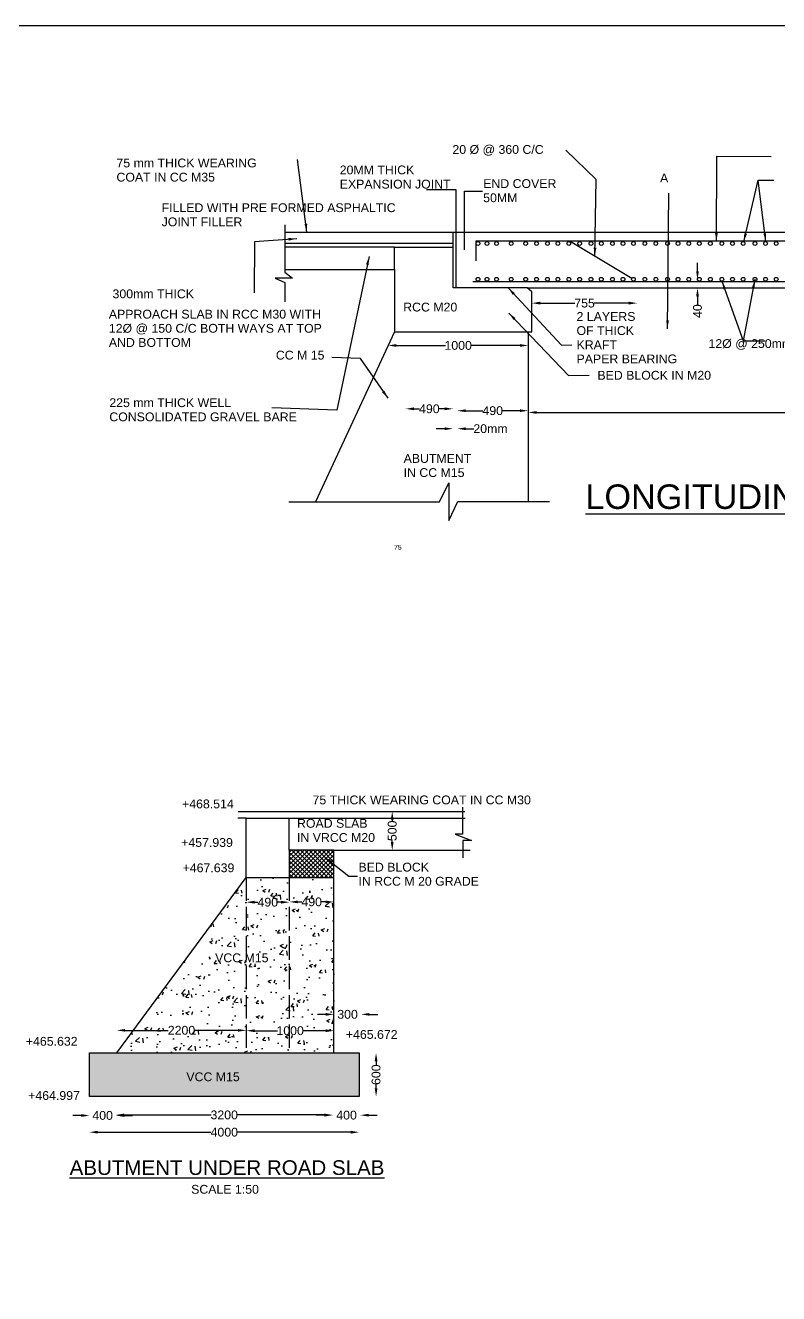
# Model space of a CAD drawing. Header units: millimetres. Extents: x 1695847 to 1734077, y 45592544 to 45618440.
# Drawn here: x 1705168 to 1712857, y 45605492 to 45618440 of the extents above; entities that cross this region are included whole.
import ezdxf

# ---------------------------------------------------------------- set-up
doc = ezdxf.new("R2010")
doc.units = ezdxf.units.MM
doc.header["$MEASUREMENT"] = 0
doc.linetypes.add('ACAD_ISO02W100', pattern=[15, 12, -3])
for name, color, linetype in [('DIMENSIONS', 7, 'Continuous'), ('DRAWING', 2, 'Continuous'), ('TEXT', 7, 'Continuous')]:
    doc.layers.add(name, color=color, linetype=linetype)
doc.styles.get("Standard").update_dxf_attribs({"font": 'arial.ttf', "height": 90})
doc.dimstyles.get("Standard").update_dxf_attribs({"dimtxt": 100, "dimasz": 85, "dimexe": 0.18, "dimexo": 0.0625, "dimgap": 0.09, "dimtad": 0, "dimdec": 0, "dimzin": 0, "dimdsep": 46, "dimtxsty": 'Standard', "dimcen": 0.09, "dimse1": 1, "dimse2": 1, "dimadec": 0, "dimazin": 0, "dimtfac": 1, "dimtdec": 0, "dimtofl": 0, "dimtmove": 0, "dimatfit": 3, "dimfxl": 0, "dimtolj": 1, "dimtzin": 0, "dimarcsym": 0})
pattern_1 = [(50, (0, 0), (358.6300913, -31.3760675), [37.5, -412.5]), (355, (0, 0), (-69.3756668, 376.0960669), [30, -330]), (100.4514, (29.9, -2.6), (289.2546909, 344.719771), [31.870095, -350.571056]), (46.1842, (0, 100), (533.6205243, -82.759507), [56.25, -618.75]), (96.6356, (44.47, 93.1), (467.331353, 487.0589355), [47.805144, -525.8565]), (351.1842, (0, 100), (467.3309726, 487.0593005), [45, -495]), (21, (50, 75), (298.453526, -201.3094453), [37.5, -412.5]), (326, (50, 75), (121.657666, 362.5750225), [30, -330]), (71.4514, (74.87, 58.22), (420.1113143, 161.2652484), [31.870095, -350.571056]), (37.5, (0, 0), (6.07992766, 166.4469269), [0, -326, 0, -335, 0, -331.25]), (7.5, (0, 0), (131.5347687, 197.20585594), [0, -191, 0, -318.5, 0, -126.25]), (327.5, (-111.5, 0), (266.9112181, -11.27743587), [0, -125, 0, -390, 0, -517.5]), (317.5, (-161.5, 0), (291.5930847, 50.0524912), [0, -162.5, 0, -259, 0, -367.5])]

# ---------------------------------------------------------------- blocks, each defined once
blk = doc.blocks.new('*D71')
at = {"layer": 'Defpoints', "color": 0, "transparency": 16777216}
for p in [(1705823, 45607504), (1708574, 45607504), (1708574, 45607140)]:
    blk.add_point(p, dxfattribs=at)
at = {"layer": 'DIMENSIONS', "color": 0, "lineweight": -2, "transparency": 16777216}
for p, q in [((1705908, 45607140), (1707063, 45607140)), ((1708489, 45607140), (1707335, 45607140))]:
    blk.add_line(p, q, dxfattribs=at)
at = {"layer": 'DIMENSIONS', "color": 0, "transparency": 16777216}
for points in [[(1705908, 45607155), (1705908, 45607126), (1705823, 45607140)], [(1708489, 45607155), (1708489, 45607126), (1708574, 45607140)]]:
    blk.add_solid(points, dxfattribs=at)
at = {"layer": 'DIMENSIONS', "color": 0, "transparency": 16777216, "insert": (1707199, 45607140), "char_height": 90, "attachment_point": 5}
blk.add_mtext('\\A1;4000', dxfattribs=at)
blk = doc.blocks.new('*D72')
at = {"layer": 'Defpoints', "color": 0, "transparency": 16777216}
for p in [(1705823, 45607504), (1706092, 45607504), (1705823, 45607311)]:
    blk.add_point(p, dxfattribs=at)
at = {"layer": 'DIMENSIONS', "color": 0, "lineweight": -2, "transparency": 16777216}
for p, q in [((1705738, 45607311), (1705653, 45607311)), ((1706177, 45607311), (1706262, 45607311))]:
    blk.add_line(p, q, dxfattribs=at)
at = {"layer": 'DIMENSIONS', "color": 0, "transparency": 16777216}
for points in [[(1705738, 45607325), (1705738, 45607296), (1705823, 45607311)], [(1706177, 45607325), (1706177, 45607296), (1706092, 45607311)]]:
    blk.add_solid(points, dxfattribs=at)
at = {"layer": 'DIMENSIONS', "color": 0, "transparency": 16777216, "insert": (1705957, 45607311), "char_height": 90, "attachment_point": 5}
blk.add_mtext('\\A1;400', dxfattribs=at)
blk = doc.blocks.new('*D73')
at = {"layer": 'Defpoints', "color": 0, "transparency": 16777216}
for p in [(1708305, 45607316), (1708305, 45607316), (1706092, 45607311)]:
    blk.add_point(p, dxfattribs=at)
at = {"layer": 'DIMENSIONS', "color": 0, "lineweight": -2, "transparency": 16777216}
for p, q in [((1706177, 45607316), (1707064, 45607316)), ((1708220, 45607316), (1707332, 45607316))]:
    blk.add_line(p, q, dxfattribs=at)
at = {"layer": 'DIMENSIONS', "color": 0, "transparency": 16777216}
for points in [[(1706177, 45607330), (1706177, 45607302), (1706092, 45607316)], [(1708220, 45607330), (1708220, 45607302), (1708305, 45607316)]]:
    blk.add_solid(points, dxfattribs=at)
at = {"layer": 'DIMENSIONS', "color": 0, "transparency": 16777216, "insert": (1707198, 45607316), "char_height": 90, "attachment_point": 5}
blk.add_mtext('\\A1;3200', dxfattribs=at)
blk = doc.blocks.new('*D74')
at = {"layer": 'Defpoints', "color": 0, "transparency": 16777216}
for p in [(1708305, 45607316), (1708588, 45607320), (1708588, 45607314)]:
    blk.add_point(p, dxfattribs=at)
at = {"layer": 'DIMENSIONS', "color": 0, "lineweight": -2, "transparency": 16777216}
for p, q in [((1708220, 45607314), (1708135, 45607314)), ((1708673, 45607314), (1708758, 45607314))]:
    blk.add_line(p, q, dxfattribs=at)
at = {"layer": 'DIMENSIONS', "color": 0, "transparency": 16777216}
for points in [[(1708220, 45607328), (1708220, 45607300), (1708305, 45607314)], [(1708673, 45607328), (1708673, 45607300), (1708588, 45607314)]]:
    blk.add_solid(points, dxfattribs=at)
at = {"layer": 'DIMENSIONS', "color": 0, "transparency": 16777216, "insert": (1708447, 45607314), "char_height": 90, "attachment_point": 5}
blk.add_mtext('\\A1;400', dxfattribs=at)
blk = doc.blocks.new('*D75')
at = {"layer": 'Defpoints', "color": 0, "transparency": 16777216}
for p in [(1708574, 45607950), (1708748, 45607950), (1708574, 45607504)]:
    blk.add_point(p, dxfattribs=at)
at = {"layer": 'DIMENSIONS', "color": 0, "lineweight": -2, "transparency": 16777216}
for p, q in [((1708748, 45607865), (1708748, 45607826)), ((1708748, 45607589), (1708748, 45607627))]:
    blk.add_line(p, q, dxfattribs=at)
at = {"layer": 'DIMENSIONS', "color": 0, "transparency": 16777216}
for points in [[(1708734, 45607865), (1708762, 45607865), (1708748, 45607950)], [(1708734, 45607589), (1708762, 45607589), (1708748, 45607504)]]:
    blk.add_solid(points, dxfattribs=at)
at = {"layer": 'DIMENSIONS', "color": 0, "transparency": 16777216, "insert": (1708748, 45607727), "char_height": 90, "attachment_point": 5, "rotation": 90}
blk.add_mtext('\\A1;600', dxfattribs=at)
blk = doc.blocks.new('*D76')
at = {"layer": 'Defpoints', "color": 0, "transparency": 16777216}
for p in [(1708319, 45608287), (1708596, 45608343), (1708596, 45608284)]:
    blk.add_point(p, dxfattribs=at)
at = {"layer": 'DIMENSIONS', "color": 0, "lineweight": -2, "transparency": 16777216}
for p, q in [((1708234, 45608343), (1708149, 45608343)), ((1708681, 45608343), (1708766, 45608343))]:
    blk.add_line(p, q, dxfattribs=at)
at = {"layer": 'DIMENSIONS', "color": 0, "transparency": 16777216}
for points in [[(1708234, 45608357), (1708234, 45608329), (1708319, 45608343)], [(1708681, 45608357), (1708681, 45608329), (1708596, 45608343)]]:
    blk.add_solid(points, dxfattribs=at)
at = {"layer": 'DIMENSIONS', "color": 0, "transparency": 16777216, "insert": (1708457, 45608343), "char_height": 90, "attachment_point": 5}
blk.add_mtext('\\A1;300', dxfattribs=at)
blk = doc.blocks.new('*D77')
at = {"layer": 'Defpoints', "color": 0, "transparency": 16777216}
for p in [(1706102, 45608180), (1706102, 45607950), (1707423, 45607950)]:
    blk.add_point(p, dxfattribs=at)
at = {"layer": 'DIMENSIONS', "color": 0, "lineweight": -2, "transparency": 16777216}
for p, q in [((1706187, 45608180), (1706627, 45608180)), ((1707338, 45608180), (1706897, 45608180))]:
    blk.add_line(p, q, dxfattribs=at)
at = {"layer": 'DIMENSIONS', "color": 0, "transparency": 16777216}
for points in [[(1706187, 45608194), (1706187, 45608166), (1706102, 45608180)], [(1707338, 45608194), (1707338, 45608166), (1707423, 45608180)]]:
    blk.add_solid(points, dxfattribs=at)
at = {"layer": 'DIMENSIONS', "color": 0, "transparency": 16777216, "insert": (1706762, 45608180), "char_height": 90, "attachment_point": 5}
blk.add_mtext('\\A1;2200', dxfattribs=at)
blk = doc.blocks.new('*D78')
at = {"layer": 'Defpoints', "color": 0, "transparency": 16777216}
for p in [(1707423, 45608100), (1708319, 45608176), (1708319, 45608100)]:
    blk.add_point(p, dxfattribs=at)
at = {"layer": 'DIMENSIONS', "color": 0, "lineweight": -2, "transparency": 16777216}
for p, q in [((1707508, 45608176), (1707741, 45608176)), ((1708234, 45608176), (1708001, 45608176))]:
    blk.add_line(p, q, dxfattribs=at)
at = {"layer": 'DIMENSIONS', "color": 0, "transparency": 16777216}
for points in [[(1707508, 45608190), (1707508, 45608162), (1707423, 45608176)], [(1708234, 45608190), (1708234, 45608162), (1708319, 45608176)]]:
    blk.add_solid(points, dxfattribs=at)
at = {"layer": 'DIMENSIONS', "color": 0, "transparency": 16777216, "insert": (1707871, 45608176), "char_height": 90, "attachment_point": 5}
blk.add_mtext('\\A1;1000', dxfattribs=at)
blk = doc.blocks.new('*D79')
at = {"layer": 'Defpoints', "color": 0, "transparency": 16777216}
for p in [(1707863, 45609491), (1708319, 45609491), (1708319, 45609491)]:
    blk.add_point(p, dxfattribs=at)
at = {"layer": 'DIMENSIONS', "color": 0, "lineweight": -2, "transparency": 16777216}
for p, q in [((1707948, 45609491), (1707989, 45609491)), ((1708234, 45609491), (1708192, 45609491))]:
    blk.add_line(p, q, dxfattribs=at)
at = {"layer": 'DIMENSIONS', "color": 0, "transparency": 16777216}
for points in [[(1707948, 45609505), (1707948, 45609477), (1707863, 45609491)], [(1708234, 45609505), (1708234, 45609477), (1708319, 45609491)]]:
    blk.add_solid(points, dxfattribs=at)
at = {"layer": 'DIMENSIONS', "color": 0, "transparency": 16777216, "insert": (1708091, 45609491), "char_height": 90, "attachment_point": 5}
blk.add_mtext('\\A1;490', dxfattribs=at)
blk = doc.blocks.new('*D80')
at = {"layer": 'Defpoints', "color": 0, "transparency": 16777216}
for p in [(1707423, 45609491), (1707423, 45609488), (1707863, 45609491)]:
    blk.add_point(p, dxfattribs=at)
at = {"layer": 'DIMENSIONS', "color": 0, "lineweight": -2, "transparency": 16777216}
for p, q in [((1707508, 45609488), (1707542, 45609488)), ((1707778, 45609488), (1707744, 45609488))]:
    blk.add_line(p, q, dxfattribs=at)
at = {"layer": 'DIMENSIONS', "color": 0, "transparency": 16777216}
for points in [[(1707508, 45609503), (1707508, 45609474), (1707423, 45609488)], [(1707778, 45609503), (1707778, 45609474), (1707863, 45609488)]]:
    blk.add_solid(points, dxfattribs=at)
at = {"layer": 'DIMENSIONS', "color": 0, "transparency": 16777216, "insert": (1707643, 45609488), "char_height": 90, "attachment_point": 5}
blk.add_mtext('\\A1;490', dxfattribs=at)
blk = doc.blocks.new('*D81')
at = {"layer": 'Defpoints', "color": 0, "transparency": 16777216}
for p in [(1708913, 45610415), (1708913, 45610019), (1708913, 45610019)]:
    blk.add_point(p, dxfattribs=at)
at = {"layer": 'DIMENSIONS', "color": 0, "lineweight": -2, "transparency": 16777216}
for p, q in [((1708913, 45610330), (1708913, 45610317)), ((1708913, 45610104), (1708913, 45610118))]:
    blk.add_line(p, q, dxfattribs=at)
at = {"layer": 'DIMENSIONS', "color": 0, "transparency": 16777216}
for points in [[(1708898, 45610330), (1708927, 45610330), (1708913, 45610415)], [(1708898, 45610104), (1708927, 45610104), (1708913, 45610019)]]:
    blk.add_solid(points, dxfattribs=at)
at = {"layer": 'DIMENSIONS', "color": 0, "transparency": 16777216, "insert": (1708913, 45610217), "char_height": 90, "attachment_point": 5, "rotation": 90}
blk.add_mtext('\\A1;500', dxfattribs=at)
blk = doc.blocks.new('*D100')
at = {"layer": 'Defpoints', "color": 0, "transparency": 16777216}
for p in [(1709051, 45614525), (1709051, 45614480), (1709533, 45614480)]:
    blk.add_point(p, dxfattribs=at)
at = {"layer": 'DIMENSIONS', "color": 0, "lineweight": -2, "transparency": 16777216}
for p, q in [((1709136, 45614525), (1709191, 45614525)), ((1709448, 45614525), (1709393, 45614525))]:
    blk.add_line(p, q, dxfattribs=at)
at = {"layer": 'DIMENSIONS', "color": 0, "transparency": 16777216}
for points in [[(1709136, 45614540), (1709136, 45614511), (1709051, 45614525)], [(1709448, 45614540), (1709448, 45614511), (1709533, 45614525)]]:
    blk.add_solid(points, dxfattribs=at)
at = {"layer": 'DIMENSIONS', "color": 0, "transparency": 16777216, "insert": (1709292, 45614525), "char_height": 90, "attachment_point": 5}
blk.add_mtext('\\A1;490', dxfattribs=at)
blk = doc.blocks.new('*D101')
at = {"layer": 'Defpoints', "color": 0, "transparency": 16777216}
for p in [(1709533, 45614480), (1709577, 45614483), (1709577, 45614322)]:
    blk.add_point(p, dxfattribs=at)
at = {"layer": 'DIMENSIONS', "color": 0, "lineweight": -2, "transparency": 16777216}
for p, q in [((1709448, 45614322), (1709363, 45614322)), ((1709662, 45614322), (1709747, 45614322))]:
    blk.add_line(p, q, dxfattribs=at)
at = {"layer": 'DIMENSIONS', "color": 0, "transparency": 16777216}
for points in [[(1709448, 45614336), (1709448, 45614308), (1709533, 45614322)], [(1709662, 45614336), (1709662, 45614308), (1709577, 45614322)]]:
    blk.add_solid(points, dxfattribs=at)
at = {"layer": 'DIMENSIONS', "color": 0, "transparency": 16777216, "insert": (1709916, 45614322), "char_height": 90, "attachment_point": 5}
blk.add_mtext('\\A1;20mm', dxfattribs=at)
blk = doc.blocks.new('*D102')
at = {"layer": 'Defpoints', "color": 0, "transparency": 16777216}
for p in [(1709577, 45614483), (1710302, 45614506), (1710302, 45614483)]:
    blk.add_point(p, dxfattribs=at)
at = {"layer": 'DIMENSIONS', "color": 0, "lineweight": -2, "transparency": 16777216}
for p, q in [((1709662, 45614506), (1709838, 45614506)), ((1710217, 45614506), (1710040, 45614506))]:
    blk.add_line(p, q, dxfattribs=at)
at = {"layer": 'DIMENSIONS', "color": 0, "transparency": 16777216}
for points in [[(1709662, 45614520), (1709662, 45614492), (1709577, 45614506)], [(1710217, 45614520), (1710217, 45614492), (1710302, 45614506)]]:
    blk.add_solid(points, dxfattribs=at)
at = {"layer": 'DIMENSIONS', "color": 0, "transparency": 16777216, "insert": (1709939, 45614506), "char_height": 90, "attachment_point": 5}
blk.add_mtext('\\A1;490', dxfattribs=at)
blk = doc.blocks.new('*D103')
at = {"layer": 'Defpoints', "color": 0, "transparency": 16777216}
for p in [(1708870, 45615173), (1710302, 45615173), (1710302, 45615172)]:
    blk.add_point(p, dxfattribs=at)
at = {"layer": 'DIMENSIONS', "color": 0, "lineweight": -2, "transparency": 16777216}
for p, q in [((1708955, 45615172), (1709456, 45615172)), ((1710217, 45615172), (1709716, 45615172))]:
    blk.add_line(p, q, dxfattribs=at)
at = {"layer": 'DIMENSIONS', "color": 0, "transparency": 16777216}
for points in [[(1708955, 45615186), (1708955, 45615158), (1708870, 45615172)], [(1710217, 45615186), (1710217, 45615158), (1710302, 45615172)]]:
    blk.add_solid(points, dxfattribs=at)
at = {"layer": 'DIMENSIONS', "color": 0, "transparency": 16777216, "insert": (1709586, 45615172), "char_height": 90, "attachment_point": 5}
blk.add_mtext('\\A1;1000', dxfattribs=at)
blk = doc.blocks.new('*D104')
at = {"layer": 'Defpoints', "color": 0, "transparency": 16777216}
for p in [(1710302, 45614506), (1717666, 45614506), (1717666, 45614488)]:
    blk.add_point(p, dxfattribs=at)
at = {"layer": 'DIMENSIONS', "color": 0, "lineweight": -2, "transparency": 16777216}
for p, q in [((1710387, 45614488), (1713850, 45614488)), ((1717581, 45614488), (1714118, 45614488))]:
    blk.add_line(p, q, dxfattribs=at)
at = {"layer": 'DIMENSIONS', "color": 0, "transparency": 16777216}
for points in [[(1710387, 45614502), (1710387, 45614474), (1710302, 45614488)], [(1717581, 45614502), (1717581, 45614474), (1717666, 45614488)]]:
    blk.add_solid(points, dxfattribs=at)
at = {"layer": 'DIMENSIONS', "color": 0, "transparency": 16777216, "insert": (1713984, 45614488), "char_height": 90, "attachment_point": 5}
blk.add_mtext('\\A1;5020', dxfattribs=at)
blk = doc.blocks.new('*D111')
at = {"layer": 'Defpoints', "color": 0, "transparency": 16777216}
for p in [(1712029, 45615845), (1712029, 45615759), (1712029, 45615759)]:
    blk.add_point(p, dxfattribs=at)
at = {"layer": 'DIMENSIONS', "color": 0, "lineweight": -2, "transparency": 16777216}
for p, q in [((1712029, 45615930), (1712029, 45616015)), ((1712029, 45615674), (1712029, 45615589))]:
    blk.add_line(p, q, dxfattribs=at)
at = {"layer": 'DIMENSIONS', "color": 0, "transparency": 16777216}
for points in [[(1712015, 45615930), (1712043, 45615930), (1712029, 45615845)], [(1712015, 45615674), (1712043, 45615674), (1712029, 45615759)]]:
    blk.add_solid(points, dxfattribs=at)
at = {"layer": 'DIMENSIONS', "color": 0, "transparency": 16777216, "insert": (1712029, 45615523), "char_height": 90, "attachment_point": 5, "rotation": 90}
blk.add_mtext('\\A1;40', dxfattribs=at)
blk = doc.blocks.new('*D112')
at = {"layer": 'Defpoints', "color": 0, "transparency": 16777216}
for p in [(1711412, 45615604), (1710339, 45615552), (1711412, 45615559)]:
    blk.add_point(p, dxfattribs=at)
at = {"layer": 'DIMENSIONS', "color": 0, "lineweight": -2, "transparency": 16777216}
for p, q in [((1710424, 45615604), (1710776, 45615604)), ((1711327, 45615604), (1710975, 45615604))]:
    blk.add_line(p, q, dxfattribs=at)
at = {"layer": 'DIMENSIONS', "color": 0, "transparency": 16777216}
for points in [[(1710424, 45615619), (1710424, 45615590), (1710339, 45615604)], [(1711327, 45615619), (1711327, 45615590), (1711412, 45615604)]]:
    blk.add_solid(points, dxfattribs=at)
at = {"layer": 'DIMENSIONS', "color": 0, "transparency": 16777216, "insert": (1710876, 45615604), "char_height": 90, "attachment_point": 5}
blk.add_mtext('\\A1;755', dxfattribs=at)

msp = doc.modelspace()

# ---------------------------------------------------------------- hatches: boundary and pattern name
at = {"layer": 'DIMENSIONS'}
h = msp.add_hatch(dxfattribs=at)
h.set_pattern_fill('AR-CONC', color=256, scale=50, style=0)
h.set_pattern_definition(pattern_1)
h.paths.add_polyline_path([(1708318.6, 45609740.8), (1707862.7, 45609740.8), (1707862.7, 45607949.9), (1708318.6, 45607949.9)])
h.paths.add_polyline_path([(1707862.7, 45609740.8), (1707423, 45609740.8), (1707423, 45607949.9), (1707862.7, 45607949.9)])
h.paths.add_polyline_path([(1707423, 45609740.8), (1706101.5, 45607949.9), (1707423, 45607949.9)])
h.paths.add_polyline_path([(1707718.3, 45608244.5), (1708023.3, 45608244.5), (1708023.3, 45608107.6), (1707718.3, 45608107.6)], flags=9)
h.paths.add_polyline_path([(1707967.1, 45609559.2), (1708214.2, 45609559.2), (1708214.2, 45609422.3), (1707967.1, 45609422.3)], flags=24)
h.paths.add_polyline_path([(1707519.3, 45609556.9), (1707766.4, 45609556.9), (1707766.4, 45609420), (1707519.3, 45609420)], flags=24)
h.paths.add_polyline_path([(1707082, 45608850.7), (1707673.5, 45608850.7), (1707673.5, 45608990.3), (1707082, 45608990.3)], flags=9)
h.paths.add_polyline_path([(1706604.7, 45608248.2), (1706919.7, 45608248.2), (1706919.7, 45608111.3), (1706604.7, 45608111.3)], flags=24)
h = msp.add_hatch(dxfattribs=at)
h.set_pattern_fill('AR-CONC', color=256, scale=50, style=0)
h.set_pattern_definition(pattern_1)
h.paths.add_polyline_path([(1708574.5, 45607949.9), (1705823.3, 45607949.9), (1705823.3, 45607503.7), (1708574.5, 45607503.7)])
h.paths.add_polyline_path([(1724815.4, 45608825.8), (1723482, 45606978.2), (1724815.4, 45606978.2)])
h.paths.add_polyline_path([(1725614.6, 45608825.8), (1724815.4, 45608825.8), (1724815.4, 45606978.2), (1725614.6, 45606978.2)])
h.paths.add_polyline_path([(1725883.9, 45606978.2), (1723209, 45606978.2), (1723209, 45606529.6), (1725883.9, 45606529.6)])
h.paths.add_polyline_path([(1724040.2, 45607208.3), (1724345.2, 45607208.3), (1724345.2, 45607071.4), (1724040.2, 45607071.4)], flags=24)
h.paths.add_polyline_path([(1725062.5, 45607164), (1725367.5, 45607164), (1725367.5, 45607027.1), (1725062.5, 45607027.1)], flags=24)
h.paths.add_polyline_path([(1724856.6, 45608152.6), (1725364.2, 45608152.6), (1725364.2, 45608292.2), (1724856.6, 45608292.2)], flags=24)
h.paths.add_polyline_path([(1725625.7, 45607046.7), (1725872.9, 45607046.7), (1725872.9, 45606909.8), (1725625.7, 45606909.8)], flags=9)
at = {"layer": 'DRAWING'}
h = msp.add_hatch(dxfattribs=at)
h.set_pattern_fill('ANSI37', color=256, scale=250, style=0)
h.paths.add_polyline_path([(1708318.6, 45610019.5), (1707862.7, 45610019.5), (1707862.7, 45609740.8), (1708318.6, 45609740.8)])

# ---------------------------------------------------------------- linework, layer by layer
at = {"layer": 'DIMENSIONS'}
msp.add_lwpolyline([(1734077.4, 45592544.1), (1695846.7, 45592544.1), (1695846.7, 45618439.9), (1734077.4, 45618439.9)], close=True, dxfattribs=at)
at = {"layer": 'DRAWING'}
for points in [[(1709565.2, 45615759.3), (1709565.2, 45616760.1), (1709263.4, 45616760.1)], [(1709651.3, 45616146.7), (1709651.3, 45616747.4), (1709832.8, 45616747.4)], [(1707815.3, 45616328.5), (1720144, 45616328.5), (1720144, 45616406.7)], [(1707815.3, 45616401.9), (1707815.3, 45615920)], [(1708934.9, 45616175), (1709534.5, 45616175), (1709534.5, 45616328.5)], [(1710291.4, 45615759.3), (1718431.3, 45615759.3), (1718431.3, 45616328.5)], [(1709534.5, 45616213.3), (1707815.3, 45616213.3)], [(1707815.3, 45615946.1), (1708934.9, 45615946.1), (1708934.9, 45616175), (1707815.3, 45616175)], [(1708934.9, 45615312.7), (1710338.7, 45615312.7), (1710338.7, 45615718.7), (1710291.4, 45615759.3), (1709534.5, 45615759.3), (1709534.5, 45616175)], [(1718243.5, 45616028.4), (1718243.5, 45616235.2), (1709765.3, 45616235.2), (1709765.3, 45616035.5)], [(1710730.5, 45616235.2), (1711358.8, 45615857.4)], [(1707815.3, 45615920), (1707893.8, 45615860.4), (1707719.8, 45615860.4), (1707815.3, 45615816.1), (1707815.3, 45615618.8)], [(1708934.9, 45615946.1), (1708934.9, 45615312.7), (1708130.5, 45613576.3)], [(1709734.4, 45615825.6), (1718252, 45615825.6)], [(1710301.7, 45615312.7), (1710301.7, 45613578.6)], [(1707859.3, 45613576.3), (1709395.5, 45613576.3), (1709491, 45613768.5), (1709491, 45613386.7), (1709584, 45613578.6), (1710519.9, 45613578.6)], [(1709630, 45610458.9), (1709630, 45610184.2), (1709555.7, 45610184.2), (1709721.5, 45610119.6), (1709632.1, 45610119.6), (1709632.1, 45609939.9)], [(1707423, 45609740.8), (1707423, 45610344.8), (1707337.3, 45610344.8)], [(1707340.8, 45610415.4), (1709654.1, 45610415.4)], [(1707423, 45610344.8), (1709656, 45610344.8)], [(1707862.7, 45610019.5), (1707862.7, 45610344.8)], [(1708318.6, 45610019.5), (1707862.7, 45610019.5), (1707862.7, 45609740.8)], [(1708318.6, 45607949.9), (1708318.6, 45610019.5), (1709707.9, 45610019.5)], [(1706101.5, 45607949.9), (1707423, 45609740.8)], [(1707423, 45609740.8), (1708318.6, 45609740.8)]]:
    msp.add_lwpolyline(points, dxfattribs=at)
at = {"layer": 'DRAWING', "linetype": 'ACAD_ISO02W100', "ltscale": 20}
for points in [[(1707423, 45609740.8), (1707423, 45607949.9)], [(1707862.7, 45609740.8), (1707862.7, 45607949.9)]]:
    msp.add_lwpolyline(points, dxfattribs=at)
at = {"layer": 'DRAWING'}
msp.add_lwpolyline([(1705823.3, 45607949.9), (1708574.5, 45607949.9), (1708574.5, 45607503.7), (1705823.3, 45607503.7)], close=True, dxfattribs=at)
for centre in [(1709788.5, 45616212.7), (1709880.3, 45616212.7), (1709978.3, 45616212.7), (1710128, 45616212.7), (1710275.1, 45616212.7), (1710386.3, 45616212.7), (1710497.5, 45616212.7), (1710604.3, 45616212.7), (1710716.5, 45616212.7), (1710826.3, 45616212.7), (1710941.8, 45616212.7), (1711047.2, 45616212.7), (1711160.6, 45616212.7), (1711268.4, 45616212.7), (1711375.2, 45616212.7), (1711492.4, 45616212.7), (1711604.3, 45616212.7), (1711723.5, 45616212.7), (1711830.3, 45616212.7), (1711939.5, 45616212.7), (1712047.7, 45616212.7), (1712160.5, 45616212.7), (1712278.3, 45616212.7), (1712386.5, 45616212.7), (1712494.6, 45616212.7), (1712615.5, 45616212.7), (1712723.7, 45616212.7), (1712832.9, 45616212.7), (1709788.5, 45615847.6), (1709880.3, 45615847.6), (1709978.3, 45615847.6), (1710128, 45615847.6), (1710275.1, 45615847.6), (1710386.3, 45615847.6), (1710497.5, 45615847.6), (1710604.3, 45615847.6), (1710716.5, 45615847.6), (1710826.3, 45615847.6), (1710941.8, 45615847.6), (1711047.2, 45615847.6), (1711160.6, 45615847.6), (1711268.4, 45615847.6), (1711375.2, 45615847.6), (1711492.4, 45615847.6), (1711604.3, 45615847.6), (1711723.5, 45615847.6), (1711830.3, 45615847.6), (1711939.5, 45615847.6), (1712047.7, 45615847.6), (1712160.5, 45615847.6), (1712278.3, 45615847.6), (1712386.5, 45615847.6), (1712494.6, 45615847.6), (1712615.5, 45615847.6), (1712723.7, 45615847.6), (1712832.9, 45615847.6)]:
    msp.add_circle(centre, 19.1, dxfattribs=at)

# ---------------------------------------------------------------- texts
at = {"layer": 'TEXT'}
for s, height, p in [('20 Ø @ 360 C/C', 90, (1709527.6, 45617127.9)), ('75 mm THICK WEARING ', 90, (1706098.1, 45616989.9)), ('COAT IN CC M35', 90, (1706098.1, 45616845.4)), ('20MM THICK ', 90, (1708377, 45616918.9)), ('A', 90, (1711646.7, 45616836.4)), ('EXPANSION JOINT', 90, (1708377, 45616774.3)), ('END COVER ', 90, (1709841.5, 45616779.6)), ('50MM', 90, (1709841.5, 45616635)), ('FILLED WITH PRE FORMED ASPHALTIC ', 90, (1706559.2, 45616533.5)), ('JOINT FILLER', 90, (1706559.2, 45616388.9)), ('300mm THICK ', 90, (1706058.2, 45615654)), ('RCC M20', 90, (1709025.1, 45615518.9)), ('APPROACH SLAB IN RCC M30 WITH ', 90, (1706020.4, 45615446.6)), ('2 LAYERS ', 90, (1710794.4, 45615423.2)), ('12Ø @ 150 C/C BOTH WAYS AT TOP ', 90, (1706020.4, 45615302)), ('OF THICK ', 90, (1710794.4, 45615278.7)), ('AND BOTTOM', 90, (1706020.4, 45615157.4)), ('KRAFT ', 90, (1710794.4, 45615134.1)), ('12Ø @ 250mm C/C', 90, (1712141.3, 45615146.2)), ('CC M 15', 90, (1707725.3, 45615028.4)), ('PAPER BEARING ', 90, (1710794.4, 45614989.5)), ('BED BLOCK IN M20', 90, (1711007.6, 45614822.6)), ('225 mm THICK WELL ', 90, (1706025.4, 45614542.7)), ('CONSOLIDATED GRAVEL BARE', 90, (1706025.4, 45614398.1)), ('ABUTMENT ', 90, (1709029.2, 45613973.6)), ('IN CC M15', 90, (1709029.2, 45613829)), ('%%ULONGITUDINAL SECTION OF BRIDGE', 250, (1710884.7, 45613503.3)), ('75', 50, (1708931.5, 45613085.6)), ('75 THICK WEARING COAT IN CC M30', 90, (1708099.7, 45610487.4)), ('+468.514', 90, (1706767.5, 45610446.6)), ('ROAD SLAB ', 90, (1707941.1, 45610248.3)), ('IN VRCC M20', 90, (1707941.1, 45610103.7)), ('+457.939', 90, (1706758.9, 45610052.6)), ('+467.639', 90, (1706773.6, 45609794.3)), ('BED BLOCK', 90, (1708568.7, 45609801.3)), ('IN RCC M 20 GRADE', 90, (1708568.7, 45609656.7)), ('VCC M15', 90, (1707105.2, 45608875.5)), ('+465.632', 90, (1705173.3, 45608023.1)), ('+465.672', 90, (1708439.9, 45608093)), ('VCC M15', 90, (1706811.7, 45607660.6)), ('+464.997', 90, (1705197.1, 45607469.5)), ('%%UABUTMENT UNDER ROAD SLAB', 150, (1705620.1, 45606703.6)), ('SCALE 1:50', 90, (1706860.5, 45606512))]:
    msp.add_text(s, height=height, dxfattribs=at).set_placement(p)

# ---------------------------------------------------------------- dimensions: what is measured, and where the dimension line sits
at = {"layer": 'DIMENSIONS'}
for base, p1, p2, text, picture, middle in [((1712028.8, 45615759.3), (1712028.8, 45615844.9), (1712028.8, 45615759.3), '40', '*D111', (1712028.8, 45615523)), ((1708912.5, 45610019.5), (1708912.5, 45610415.4), (1708912.5, 45610019.5), '500', '*D81', (1708912.5, 45610217.4)), ((1708748.3, 45607949.9), (1708574.5, 45607503.7), (1708574.5, 45607949.9), '600', '*D75', (1708748.3, 45607726.8))]:
    dim = msp.add_linear_dim(base=base, p1=p1, p2=p2, angle=90, text=text, dimstyle='Standard', dxfattribs=at)
    dim.commit()
    dim.dimension.update_dxf_attribs({"geometry": picture, "text_midpoint": middle})
for base, p1, p2, text, picture, middle in [((1711412.5, 45615604.5), (1710338.7, 45615552.1), (1711412.5, 45615559.2), '755', '*D112', (1710875.6, 45615604.5)), ((1710301.7, 45615171.8), (1708870.4, 45615173.4), (1710301.7, 45615173.4), '1000', '*D103', (1709586.1, 45615171.8)), ((1709050.8, 45614525.4), (1709533.3, 45614480.5), (1709050.8, 45614480.5), '490', '*D100', (1709292.1, 45614525.4)), ((1710301.7, 45614506), (1709576.9, 45614483.1), (1710301.7, 45614483.1), '490', '*D102', (1709939.3, 45614506)), ((1709576.9, 45614322.3), (1709533.3, 45614480.5), (1709576.9, 45614483.1), '20mm', '*D101', (1709915.8, 45614322.3)), ((1717666.1, 45614488.1), (1710301.7, 45614506), (1717666.1, 45614506), '5020', '*D104', (1713983.9, 45614488.1)), ((1707423, 45609488.4), (1707862.7, 45609490.7), (1707423, 45609490.7), '490', '*D80', (1707642.8, 45609488.4)), ((1708318.6, 45609490.7), (1707862.7, 45609490.7), (1708318.6, 45609490.7), '490', '*D79', (1708090.7, 45609490.7)), ((1708595.9, 45608342.7), (1708318.6, 45608287.1), (1708595.9, 45608284.2), '300', '*D76', (1708457.3, 45608342.7)), ((1706101.5, 45608179.8), (1707423, 45607949.9), (1706101.5, 45607949.9), '2200', '*D77', (1706762.2, 45608179.8)), ((1708318.6, 45608176), (1707423, 45608100), (1708318.6, 45608100), '1000', '*D78', (1707870.8, 45608176)), ((1705823.3, 45607310.6), (1706091.7, 45607503.7), (1705823.3, 45607503.7), '400', '*D72', (1705957.5, 45607310.6)), ((1708574.5, 45607140.5), (1705823.3, 45607503.7), (1708574.5, 45607503.7), '4000', '*D71', (1707198.9, 45607140.5)), ((1708304.7, 45607315.8), (1706091.7, 45607310.6), (1708304.7, 45607315.8), '3200', '*D73', (1707198.2, 45607315.8)), ((1708588.5, 45607314), (1708304.7, 45607315.8), (1708588.5, 45607319.5), '400', '*D74', (1708446.6, 45607314))]:
    dim = msp.add_linear_dim(base=base, p1=p1, p2=p2, text=text, dimstyle='Standard', dxfattribs=at)
    dim.commit()
    dim.dimension.update_dxf_attribs({"geometry": picture, "text_midpoint": middle})

# ---------------------------------------------------------------- leaders
for points in [[(1710981.4, 45616084.4), (1710995.5, 45616865), (1710684.9, 45617164.6)], [(1708042.4, 45616328.5), (1707944.9, 45617072)], [(1712221.9, 45616235.2), (1712225.9, 45617105), (1712781.6, 45617101.7)], [(1712500.5, 45616230.9), (1712649.3, 45616858.4), (1712807.6, 45616858.4)], [(1712726.1, 45616231.6), (1712649.3, 45616858.4)], [(1711722.1, 45615343.4), (1711735.5, 45616727.3)], [(1707938.8, 45616261.9), (1707505.9, 45616231.4), (1707502.7, 45615709.4)], [(1708676.8, 45616080.5), (1708347.3, 45614510.5), (1707683.2, 45614534.8)], [(1710097, 45615759.3), (1710640.1, 45615174.9), (1710745.7, 45615177.9)], [(1712278.3, 45615828.5), (1712496.5, 45615219.1), (1712719.3, 45615219)], [(1712615.5, 45615847.6), (1712496.5, 45615219.1)], [(1710102.9, 45615503.3), (1710713.4, 45614864.1), (1710921.8, 45614870)], [(1708869.9, 45614633.3), (1708587.6, 45615038.7), (1708296.1, 45615048)], [(1708227.9, 45609946.1), (1708471.1, 45609755.6), (1708558.6, 45609754.5)]]:
    msp.add_leader(points, dimstyle='Standard', override={"dimgap": 0.09, "dimtad": 0}, dxfattribs=at)

doc.saveas('drawing.dxf')
